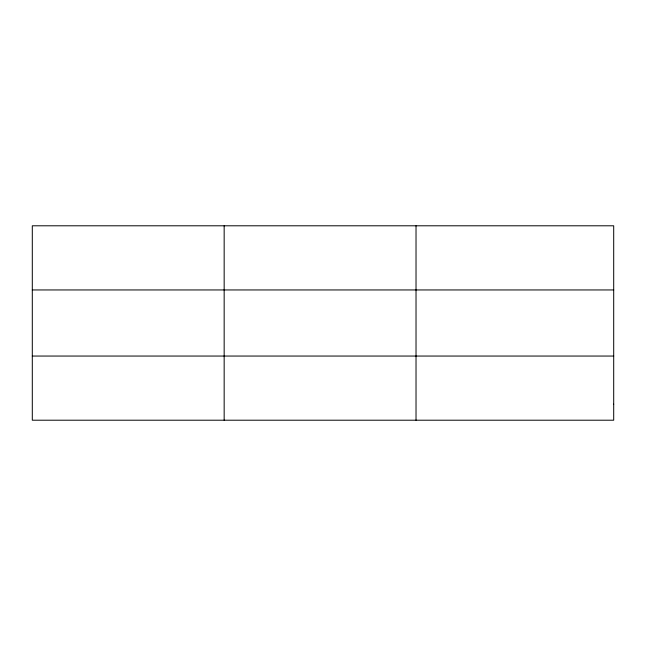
<?xml version="1.0" encoding="UTF-8"?>
<svg xmlns="http://www.w3.org/2000/svg" width="646" height="646" viewBox="0 0 646 646"><rect width="100%" height="100%" fill="white"/><g stroke="black" fill="none" stroke-linecap="round" stroke-linejoin="round"><path stroke-width="0.97" d="M416.024 420.207L416.024 225.793M32.3 289.949L613.7 289.949M32.3 356.051L613.7 356.051M224.162 225.793L224.162 420.207M613.7 404.17L613.7 420.207L32.3 420.207L32.3 225.793L613.7 225.793L613.7 404.17"/></g></svg>
